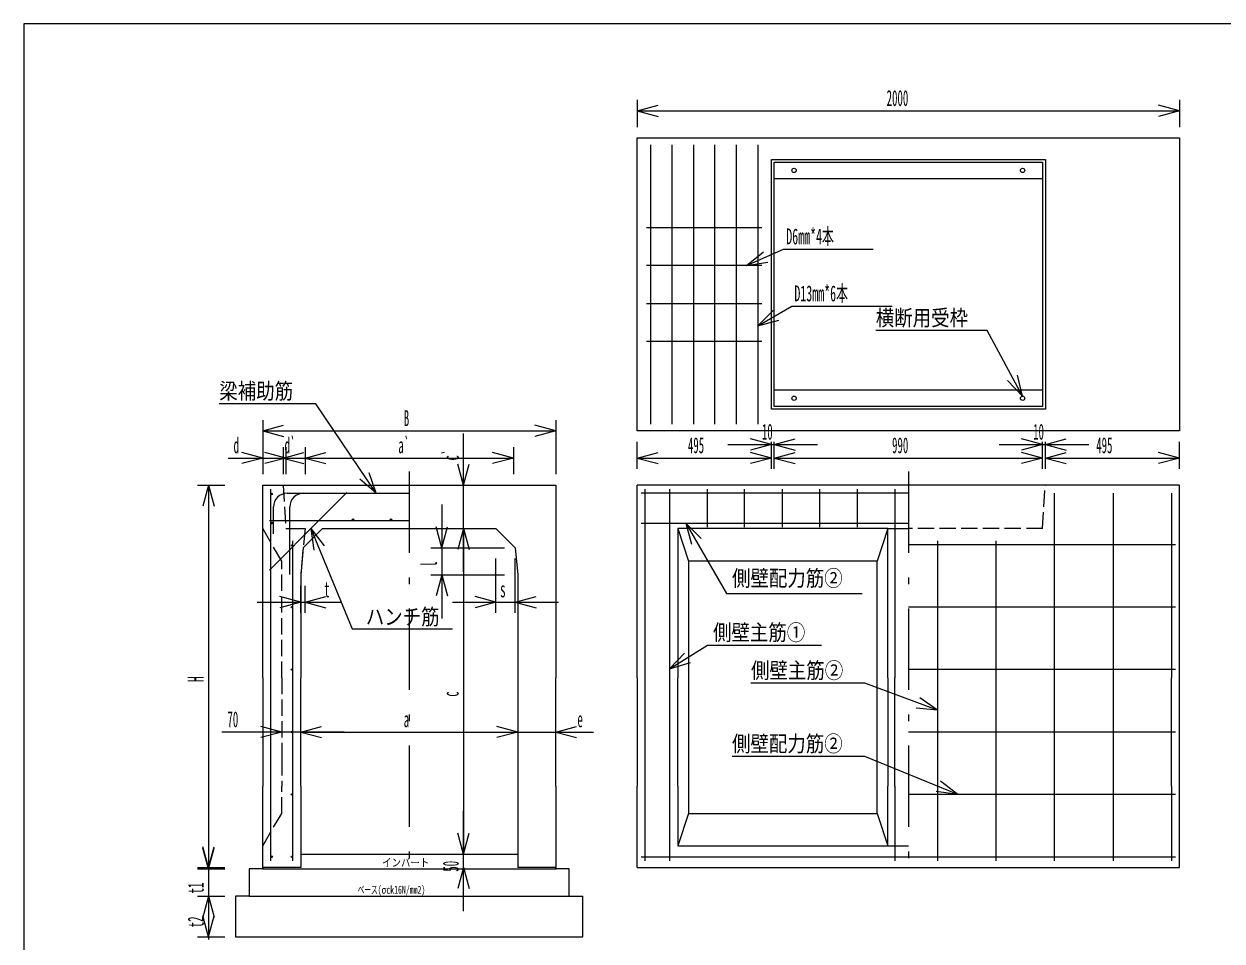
# Model space of a CAD drawing. Units: millimetres, scale not verified. Extents: x 255 to 7715, y 190 to 5500.
# Drawn here: x 255 to 4671, y 2119 to 5500 of the extents above; entities that cross this region are included whole.
import ezdxf
from ezdxf.enums import TextEntityAlignment as Align

# ---------------------------------------------------------------- set-up
doc = ezdxf.new("R2010")
doc.units = ezdxf.units.MM
doc.header["$LTSCALE"] = 10
doc.linetypes.add('USER1', pattern=[8, 6, -2])
doc.linetypes.add('USER2', pattern=[50.5, 30, -9, 2.5, -9])
for name, color, linetype, lineweight in [('1', 7, 'Continuous', 18), ('10', 3, 'Continuous', 18), ('17', 7, 'Continuous', 18), ('18', 7, 'Continuous', 18), ('3', 7, 'Continuous', 18)]:
    doc.layers.add(name, color=color, linetype=linetype, lineweight=lineweight)
doc.styles.add('ＭＳ ゴシック', font='')
doc.styles.get('ＭＳ ゴシック').set_extended_font_data('MS Gothic')

msp = doc.modelspace()

# ---------------------------------------------------------------- linework, layer by layer
at = {"layer": '1'}
for p, q in [((255, 5500), (255, 190)), ((7715, 5500), (255, 5500)), ((2515, 5220), (2515, 5120)), ((4515, 5220), (4515, 5120)), ((2515, 5180), (2592.27, 5200.71)), ((2515, 5180), (4515, 5180)), ((2515, 5180), (2592.27, 5159.29)), ((4515, 5180), (4437.73, 5200.71)), ((4515, 5180), (4437.73, 5159.29)), ((2515, 5080), (4515, 5080)), ((2515, 4515), (2515, 5080)), ((4515, 5080), (4515, 4515)), ((3010, 5000), (4010, 5000)), ((3010, 4515), (3010, 5000)), ((4010, 5000), (4020, 5000)), ((4020, 5000), (4020, 4515)), ((3020, 4990), (4010, 4990)), ((3020, 4515), (3020, 4990)), ((4010, 4990), (4010, 4515)), ((3020, 4930), (4010, 4930)), ((2515, 4000), (2515, 4515)), ((3010, 4080), (3010, 4515)), ((3020, 4090), (3020, 4515)), ((4010, 4515), (4010, 4090)), ((4020, 4515), (4020, 4080)), ((4515, 4515), (4515, 4000)), ((3805, 4370), (3395, 4370)), ((3936, 4128), (3805, 4370)), ((3936, 4128), (3917.42, 4205.81)), ((3936, 4128), (3881, 4186.1)), ((4010, 4150), (3020, 4150)), ((1330.33, 4100), (975, 4100)), ((1553.78, 3770), (1330.33, 4100)), ((4020, 4080), (3010, 4080)), ((4010, 4090), (3020, 4090)), ((1135, 4040), (1135, 3840)), ((1135, 4000), (1212.27, 4020.71)), ((2215, 4000), (2137.73, 4020.71)), ((2215, 4040), (2215, 3840)), ((1135, 4000), (2215, 4000)), ((1135, 4000), (1212.27, 3979.29)), ((1875, 3480), (1875, 3990.66)), ((2215, 4000), (2137.73, 3979.29)), ((4515, 4000), (2515, 4000)), ((1135, 3940), (1135, 3840)), ((1210, 3940), (1210, 3840)), ((1220, 3940), (1220, 3840)), ((1291, 3940), (1291, 3840)), ((1291, 3940), (1291, 3840)), ((2059, 3940), (2059, 3840)), ((2515, 3860), (2515, 3960)), ((2850, 3950), (3180, 3950)), ((3010, 3950), (2932.73, 3970.71)), ((3010, 3950), (2932.73, 3929.29)), ((3010, 3860), (3010, 3960)), ((3010, 3910), (3010, 3960)), ((3020, 3950), (3097.27, 3970.71)), ((3020, 3860), (3020, 3960)), ((3020, 3910), (3020, 3960)), ((3020, 3950), (3097.27, 3929.29)), ((3850, 3950), (4180, 3950)), ((4010, 3950), (3932.73, 3970.71)), ((4010, 3950), (3932.73, 3929.29)), ((4010, 3860), (4010, 3960)), ((4010, 3910), (4010, 3960)), ((4020, 3950), (4097.27, 3970.71)), ((4020, 3860), (4020, 3960)), ((4020, 3910), (4020, 3960)), ((4020, 3950), (4097.27, 3929.29)), ((4515, 3860), (4515, 3960)), ((1007.59, 3900), (1370, 3900)), ((1135, 3900), (1057.73, 3920.71)), ((1135, 3900), (1057.73, 3879.29)), ((1060, 3900), (1451, 3900)), ((1220, 3900), (1142.73, 3920.71)), ((1220, 3900), (1142.73, 3879.29)), ((1210, 3900), (1287.27, 3920.71)), ((1210, 3900), (1287.27, 3879.29)), ((1291, 3900), (1368.27, 3920.71)), ((1291, 3900), (1368.27, 3920.71)), ((1291, 3900), (2059, 3900)), ((1291, 3900), (1368.27, 3879.29)), ((1291, 3900), (1368.27, 3879.29)), ((2059, 3900), (1981.73, 3920.71)), ((2059, 3900), (1981.73, 3879.29)), ((2515, 3900), (2592.27, 3920.71)), ((2515, 3900), (3010, 3900)), ((2515, 3900), (2592.27, 3879.29)), ((3010, 3900), (2932.73, 3920.71)), ((3010, 3900), (2932.73, 3879.29)), ((3020, 3900), (3097.27, 3920.71)), ((3020, 3900), (4010, 3900)), ((3020, 3900), (3097.27, 3879.29)), ((4010, 3900), (3932.73, 3920.71)), ((4010, 3900), (3932.73, 3879.29)), ((4020, 3900), (4097.27, 3920.71)), ((4020, 3900), (4515, 3900)), ((4020, 3900), (4097.27, 3879.29)), ((4515, 3900), (4437.73, 3920.71)), ((4515, 3900), (4437.73, 3879.29)), ((1553.78, 3770), (1527.6, 3845.59)), ((1875, 3800), (1854.29, 3877.27)), ((1875, 3800), (1895.71, 3877.27)), ((895, 3800), (995, 3800)), ((935, 3800), (914.29, 3722.73)), ((935, 3800), (935, 2390)), ((935, 3800), (955.71, 3722.73)), ((1135, 3800), (2215, 3800)), ((1135, 3090), (1135, 3800)), ((1553.78, 3770), (1493.31, 3822.38)), ((2215, 3800), (2215, 3090)), ((4515, 3800), (2515, 3800)), ((2515, 3190), (2515, 3800)), ((4515, 3190), (4515, 3800)), ((1342.53, 3670), (1445.28, 3773.27)), ((2773.3, 3785), (2773.3, 3645)), ((2911.6, 3645), (2911.6, 3785)), ((3049.9, 3785), (3049.9, 3645)), ((3188.2, 3645), (3188.2, 3785)), ((3326.5, 3785), (3326.5, 3645)), ((1795, 3729), (1795, 3309)), ((1160, 3486.55), (1348.08, 3675.58)), ((1284.36, 3569), (1355, 3640)), ((1312.68, 3640), (1465, 3270)), ((1312.68, 3640), (1361.24, 3576.43)), ((1312.68, 3640), (1322.95, 3560.66)), ((1355, 3640), (1995, 3640)), ((1795, 3569), (1774.29, 3646.27)), ((1795, 3569), (1815.71, 3646.27)), ((1875, 3640), (1854.29, 3562.73)), ((1875, 3640), (1854.29, 3562.73)), ((1875, 3640), (1875, 2440)), ((1875, 3640), (1895.71, 3562.73)), ((1875, 3640), (1895.71, 3562.73)), ((1995, 3640), (2066, 3569)), ((3440, 3640), (2665, 3640)), ((2665, 3640), (2705, 3520)), ((2665, 3640), (2665, 3190)), ((3440, 3640), (3400, 3520)), ((3440, 3640), (3515, 3640)), ((3440, 3190), (3440, 3640)), ((1284.36, 3569), (1275, 3469)), ((1755, 3569), (2026, 3569)), ((2066, 3569), (2075, 3469)), ((1995, 3329), (1995, 3529)), ((2066, 3329), (2066, 3529)), ((3400, 3520), (2705, 3520)), ((2705, 3520), (2705, 3190)), ((3400, 3190), (3400, 3520)), ((1275, 3469), (1275, 3090)), ((1755, 3469), (2026, 3469)), ((1795, 3469), (1774.29, 3391.73)), ((1795, 3469), (1815.71, 3391.73)), ((2075, 3469), (2075, 3090)), ((1275, 3329), (1275, 3429)), ((1291, 3329), (1291, 3429)), ((1115, 3369), (1421.91, 3369)), ((1275, 3369), (1197.73, 3389.71)), ((1275, 3369), (1197.73, 3348.29)), ((1291, 3369), (1368.27, 3389.71)), ((1291, 3369), (1368.27, 3348.29)), ((1835, 3369), (2226, 3369)), ((1995, 3369), (1917.73, 3389.71)), ((1995, 3369), (1917.73, 3348.29)), ((2066, 3369), (2143.27, 3389.71)), ((2066, 3369), (2143.27, 3348.29)), ((1465, 3270), (1835, 3270)), ((2515, 3090), (2515, 3190)), ((2665, 3190), (2665, 3090)), ((2705, 3190), (2705, 3090)), ((3400, 3090), (3400, 3190)), ((3440, 3090), (3440, 3190)), ((4515, 3090), (4515, 3190)), ((1135, 3090), (1135, 2790)), ((1275, 2790), (1275, 3090)), ((2075, 3090), (2075, 2790)), ((2215, 2790), (2215, 3090)), ((2515, 3090), (2515, 2790)), ((2665, 2790), (2665, 3090)), ((2705, 3090), (2705, 2790)), ((3400, 2790), (3400, 3090)), ((3440, 3090), (3440, 2790)), ((4515, 2790), (4515, 3090)), ((1435, 2890), (985, 2890)), ((1205, 2890), (1127.73, 2910.71)), ((1205, 2890), (1127.73, 2869.29)), ((1275, 2890), (1352.27, 2910.71)), ((1275, 2890), (1352.27, 2910.71)), ((1275, 2890), (2075, 2890)), ((1275, 2890), (1352.27, 2869.29)), ((1275, 2890), (1352.27, 2869.29)), ((1915, 2890), (2355, 2890)), ((2075, 2890), (1997.73, 2910.71)), ((2075, 2890), (1997.73, 2910.71)), ((2075, 2890), (1997.73, 2869.29)), ((2075, 2890), (1997.73, 2869.29)), ((2215, 2890), (2292.27, 2910.71)), ((2215, 2890), (2292.27, 2869.29)), ((1135, 2790), (1135, 2690)), ((1275, 2690), (1275, 2790)), ((2075, 2790), (2075, 2690)), ((2215, 2690), (2215, 2790)), ((2515, 2790), (2515, 2690)), ((2665, 2690), (2665, 2790)), ((2705, 2790), (2705, 2690)), ((3400, 2690), (3400, 2790)), ((3440, 2790), (3440, 2690)), ((4515, 2690), (4515, 2790)), ((1135, 2390), (1135, 2690)), ((1275, 2690), (1275, 2390)), ((2075, 2690), (2075, 2390)), ((2215, 2690), (2215, 2390)), ((2515, 2390), (2515, 2690)), ((2665, 2690), (2665, 2470)), ((2705, 2690), (2705, 2590)), ((3400, 2590), (3400, 2690)), ((3440, 2470), (3440, 2690)), ((4515, 2390), (4515, 2690)), ((1875, 2230), (1875, 2600)), ((2705, 2590), (2665, 2470)), ((2705, 2590), (3400, 2590)), ((3400, 2590), (3440, 2470)), ((935, 2545), (935, 2125)), ((1875, 2440), (1854.29, 2517.27)), ((1875, 2440), (1854.29, 2517.27)), ((1875, 2440), (1895.71, 2517.27)), ((1875, 2440), (1895.71, 2517.27)), ((935, 2390), (914.29, 2467.27)), ((935, 2385), (914.29, 2462.27)), ((935, 2390), (955.71, 2467.27)), ((935, 2385), (955.71, 2462.27)), ((2665, 2470), (3440, 2470)), ((3440, 2470), (3515, 2470)), ((895, 2390), (995, 2390)), ((895, 2385), (995, 2385)), ((1275, 2390), (1135, 2390)), ((1875, 2390), (1854.29, 2312.73)), ((1875, 2390), (1895.71, 2312.73)), ((2215, 2390), (2075, 2390)), ((2515, 2390), (4515, 2390)), ((895, 2285), (995, 2285)), ((895, 2285), (995, 2285)), ((935, 2285), (914.29, 2207.73)), ((935, 2285), (914.29, 2207.73)), ((935, 2285), (955.71, 2207.73)), ((935, 2285), (935, 2135)), ((935, 2285), (955.71, 2207.73)), ((935, 2135), (914.29, 2212.27)), ((935, 2135), (955.71, 2212.27)), ((895, 2135), (995, 2135))]:
    msp.add_line(p, q, dxfattribs=at)
at = {"layer": '1', "linetype": 'USER2'}
for p, q in [((1675, 3850), (1675, 2340)), ((3515, 3850), (3515, 2340))]:
    msp.add_line(p, q, dxfattribs=at)
at = {"layer": '1', "linetype": 'USER1'}
for p, q in [((1210, 3800), (1220, 3640)), ((4010, 3640), (4020, 3800)), ((1205, 3520), (1135, 3640)), ((1220, 3640), (1275, 3640)), ((1275, 3640), (1291, 3640)), ((1291, 3640), (1275, 3469)), ((4010, 3640), (3515, 3640)), ((1205, 3090), (1205, 3520)), ((1205, 3090), (1205, 2790)), ((1205, 2790), (1205, 2690)), ((1205, 2590), (1205, 2690)), ((1135, 2470), (1205, 2590))]:
    msp.add_line(p, q, dxfattribs=at)
at = {"layer": '1'}
for centre in [(3094, 4960), (3936, 4960), (3094, 4120), (3936, 4120)]:
    msp.add_circle(centre, 8, dxfattribs=at)
at = {"layer": '10'}
for p, q in [((2565, 5055), (2565, 4025)), ((2644, 4025), (2644, 5055)), ((2723, 5055), (2723, 4025)), ((2802, 4025), (2802, 5055)), ((2881, 4025), (2881, 5055)), ((2960, 5055), (2960, 4025)), ((2550, 4750), (2975, 4750)), ((2918.29, 4610), (3055, 4670)), ((2918.29, 4610), (2980.73, 4660.01)), ((3055, 4670), (3385, 4670)), ((2975, 4610), (2550, 4610)), ((2918.29, 4610), (2997.37, 4622.09)), ((2550, 4470), (2975, 4470)), ((2960, 4386.97), (3085, 4460)), ((2960, 4386.97), (3016.28, 4443.83)), ((3085, 4460), (3455, 4460)), ((2960, 4386.97), (3037.17, 4408.07)), ((2975, 4330), (2550, 4330)), ((1160, 3670), (1675, 3670)), ((1085, 2285), (1035, 2285)), ((1035, 2285), (1035, 2135)), ((2265, 2285), (2315, 2285)), ((2315, 2135), (2315, 2285)), ((1035, 2135), (2315, 2135))]:
    msp.add_line(p, q, dxfattribs=at)
for centre in [(1468, 3673), (1608, 3673)]:
    msp.add_circle(centre, 3, dxfattribs=at)
at = {"layer": '17'}
for p, q in [((4054, 2790), (4054, 3770)), ((4269.5, 3770), (4269.5, 2790)), ((4485, 3770), (4485, 3090)), ((1245, 3595), (1245, 3090)), ((4500, 3580), (3515, 3580)), ((3623, 3595), (3623, 2790)), ((3838.5, 2790), (3838.5, 3595)), ((4500, 3350), (3515, 3350)), ((4500, 3120), (3515, 3120)), ((1245, 3090), (1245, 2790)), ((3355, 3070), (2935, 3070)), ((3623, 2970), (3355, 3070)), ((4485, 2790), (4485, 3090)), ((3623, 2970), (3557.84, 3016.41)), ((3623, 2970), (3543.36, 2977.62)), ((4500, 2890), (3515, 2890)), ((1245, 2790), (1245, 2690)), ((3355, 2800), (2865, 2800)), ((3697.1, 2660), (3355, 2800)), ((3623, 2790), (3623, 2415)), ((3838.5, 2415), (3838.5, 2790)), ((4054, 2415), (4054, 2790)), ((4269.5, 2790), (4269.5, 2415)), ((4485, 2690), (4485, 2790)), ((3697.1, 2660), (3633.43, 2708.43)), ((1245, 2690), (1245, 2415)), ((4500, 2660), (3515, 2660)), ((3697.1, 2660), (3617.74, 2670.1)), ((4485, 2690), (4485, 2415)), ((3515, 2430), (4500, 2430)), ((1135, 2385), (1085, 2385)), ((1085, 2385), (1085, 2285)), ((2265, 2385), (2215, 2385)), ((2265, 2285), (2265, 2385)), ((1085, 2285), (2265, 2285))]:
    msp.add_line(p, q, dxfattribs=at)
for centre in [(1242.5, 3577.5), (1242.5, 3350), (1242.5, 3120), (1242.5, 2890), (1242.5, 2660), (1242.5, 2430)]:
    msp.add_circle(centre, 2.5, dxfattribs=at)
at = {"layer": '18'}
for p, q in [((1165, 3090), (1165, 3785)), ((3515, 3770), (2530, 3770)), ((2545, 3090), (2545, 3785)), ((2635, 3785), (2635, 3090)), ((3465, 3785), (3465, 3090)), ((2530, 3660), (3515, 3660)), ((2695, 3660), (2845, 3400)), ((2695, 3660), (2751.55, 3603.41)), ((2695, 3660), (2715.68, 3582.72)), ((2845, 3400), (3345, 3400)), ((2635, 3122.35), (2775, 3210)), ((2635, 3122.35), (2689.51, 3180.91)), ((2775, 3210), (3195, 3210)), ((2635, 3122.35), (2711.48, 3145.81)), ((1165, 2790), (1165, 3090)), ((2545, 2790), (2545, 3090)), ((2635, 3090), (2635, 2790)), ((3465, 2790), (3465, 3090)), ((1165, 2690), (1165, 2790)), ((2545, 2690), (2545, 2790)), ((2635, 2790), (2635, 2690)), ((3465, 2690), (3465, 2790)), ((1165, 2415), (1165, 2690)), ((2545, 2415), (2545, 2690)), ((2635, 2690), (2635, 2415)), ((3465, 2690), (3465, 2415)), ((1275, 2440), (2075, 2440)), ((2530, 2430), (3515, 2430)), ((1135, 2390), (1135, 2385)), ((1135, 2385), (2218.44, 2385)), ((2215, 2385), (2215, 2390))]:
    msp.add_line(p, q, dxfattribs=at)
for centre in [(1168, 3767), (1168, 3660), (1168, 2430)]:
    msp.add_circle(centre, 3, dxfattribs=at)
at = {"layer": '3'}
for p, q in [((1225, 3770), (1332.18, 3770)), ((1285, 3770), (1675, 3770)), ((1175, 3620), (1175, 3720)), ((1235, 3470), (1235, 3720))]:
    msp.add_line(p, q, dxfattribs=at)
for centre in [(1225, 3720), (1285, 3720)]:
    msp.add_arc(centre, 50, 90, 180, dxfattribs=at)

# ---------------------------------------------------------------- texts
at = {"layer": '1', "style": 'ＭＳ ゴシック'}
for s, width, p in [('2000', 0.5, (3435, 5180)), ('横断用受枠', 0.85, (3395, 4370)), ('梁補助筋', 0.85, (975, 4100)), ('B', 0.5, (1655, 4000)), ('10', 0.5, (2975, 3950)), ('10', 0.5, (3975, 3950)), ('d', 0.5, (1027.59, 3900)), ('d`', 0.5, (1215.5, 3900)), ('a`', 0.5, (1635, 3900)), ('495', 0.5, (2702.5, 3900)), ('990', 0.5, (3455, 3900)), ('495', 0.5, (4207.5, 3900)), ('t', 0.5, (1361.91, 3369)), ('s', 0.5, (2010.5, 3369)), ('ハンチ筋', 0.85, (1515, 3267.71)), ('70', 0.5, (1005, 2890)), ('a', 0.5, (1655, 2890)), ('e', 0.5, (2295, 2890))]:
    msp.add_text(s, height=58.65, dxfattribs=dict(at, width=width)).set_placement(p, align=Align.BOTTOM_LEFT)
at = {"layer": '1', "style": 'ＭＳ ゴシック', "width": 0.5}
for s, p in [('c`', (1875, 3890.66)), ('l', (1795, 3499)), ('H', (935, 3075)), ('c', (1875, 3020)), ('50', (1875, 2375)), ('t1', (935, 2295)), ('t2', (935, 2170))]:
    msp.add_text(s, height=58.65, rotation=90, dxfattribs=at).set_placement(p, align=Align.BOTTOM_LEFT)
at = {"layer": '10', "color": 7, "style": 'ＭＳ ゴシック', "width": 0.55}
for s, p in [('D6mm*4本', (3065, 4670)), ('D13mm*6本', (3095, 4460))]:
    msp.add_text(s, height=58.65, dxfattribs=at).set_placement(p, align=Align.BOTTOM_LEFT)
at = {"layer": '17', "style": 'ＭＳ ゴシック'}
for s, height, width, p in [('側壁主筋②', 58.65, 0.85, (2935, 3070)), ('側壁配力筋②', 58.65, 0.85, (2865, 2800)), ('ベース(σck16N/mm2)', 29.33, 0.6, (1485, 2285))]:
    msp.add_text(s, height=height, dxfattribs=dict(at, width=width)).set_placement(p, align=Align.BOTTOM_LEFT)
at = {"layer": '18', "style": 'ＭＳ ゴシック', "width": 0.85}
for s, height, p in [('側壁配力筋②', 58.65, (2865, 3410)), ('側壁主筋①', 58.65, (2795, 3210)), ('インバート', 29.33, (1575, 2385))]:
    msp.add_text(s, height=height, dxfattribs=at).set_placement(p, align=Align.BOTTOM_LEFT)

doc.saveas('drawing.dxf')
